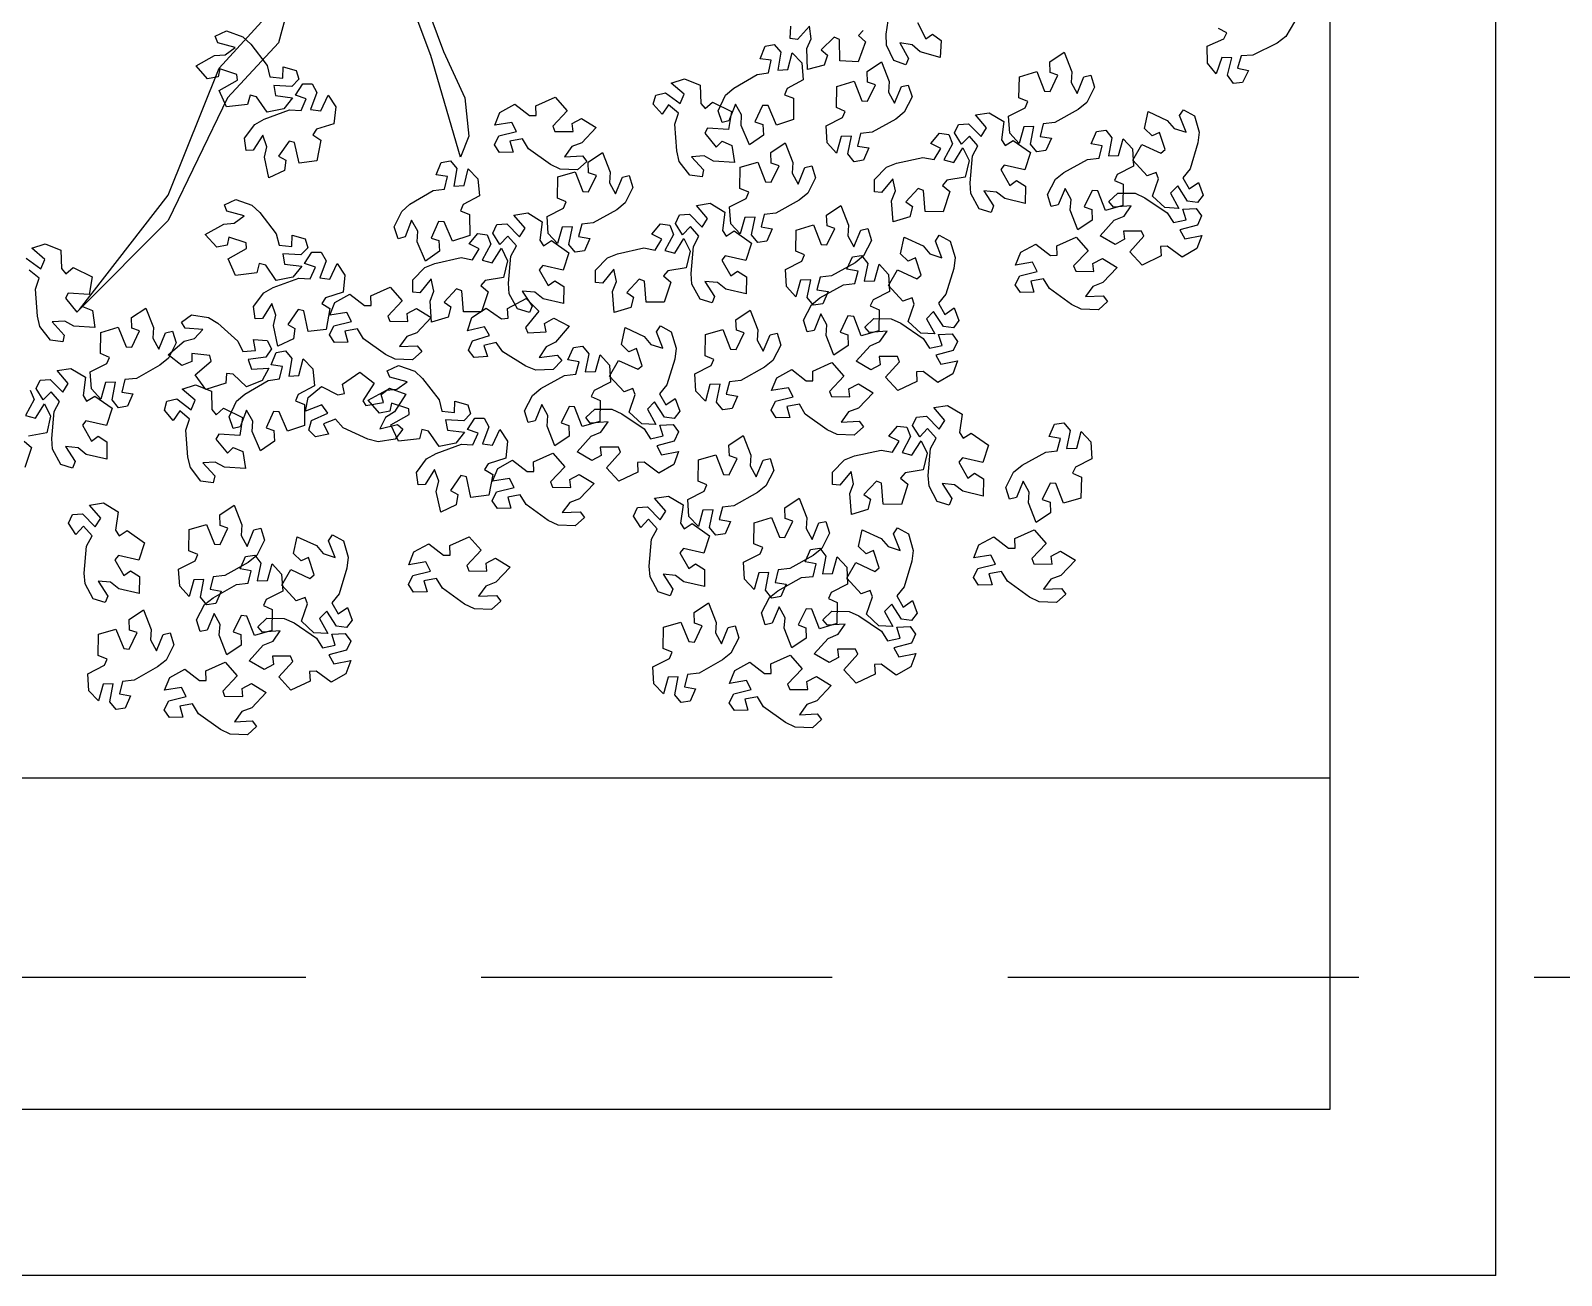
# Model space of a CAD drawing. Header units: centimetres. Extents: x 2004 to 13885, y -3131 to 5891.
# Drawn here: x 2919.3 to 3196.3, y 4113.3 to 4338.5 of the extents above; entities that cross this region are included whole.
import ezdxf

# ---------------------------------------------------------------- set-up
doc = ezdxf.new("R2010")
doc.units = ezdxf.units.CM
doc.linetypes.add('DASHED2', pattern=[9.525, 6.35, -3.175])
doc.layers.add('alberi', color=74, linetype='Continuous')

msp = doc.modelspace()

# ---------------------------------------------------------------- linework, layer by layer
for p, q in [((3154.42, 4518.3), (3154.42, 4143.3)), ((3184.42, 4113.3), (3184.42, 4518.3)), ((2804.42, 4203.3), (3154.42, 4203.3))]:
    msp.add_line(p, q)
at = {"linetype": 'DASHED2', "ltscale": 10}
msp.add_line((2143.61, 4167.23), (3877.69, 4167.23), dxfattribs=at)
for points in [[(3154.42, 4143.3), (3154.42, 4143.3), (2804.42, 4143.3), (2804.42, 4518.3)], [(3184.42, 4113.3), (3184.42, 4113.3), (2774.42, 4113.3), (2774.42, 4113.3)]]:
    msp.add_lwpolyline(points)
at = {"layer": 'alberi', "color": 42}
for points in [[(2969.53, 4356.19), (2964.17, 4336.29), (2954.97, 4326.34), (2944.25, 4304.14), (2928.16, 4288.06), (2944.25, 4308.73), (2953.44, 4331.7), (2961.1, 4340.12), (2964.17, 4349.3)], [(2984.85, 4354.66), (2991.75, 4340.88), (2994.05, 4334.76), (2997.88, 4326.34), (2998.65, 4319.45), (2997.11, 4315.62), (2991.75, 4333.99), (2989.45, 4340.12), (2981.79, 4348.54), (2979.49, 4353.9)]]:
    msp.add_lwpolyline(points, dxfattribs=at)
at = {"layer": 'alberi'}
for points in [[(3079.81, 4339.98), (3081.3, 4337.04), (3082.53, 4337.86), (3084.1, 4336.75), (3083.91, 4333.65), (3080.25, 4334.69), (3078.81, 4335.95), (3076.57, 4336.29), (3078.19, 4333.5), (3077.66, 4332.33), (3075.54, 4333.1), (3074.2, 4335.91), (3074.14, 4337.87), (3074.82, 4342.71)], [(3147.98, 4340.13), (3146.42, 4337.43), (3144.84, 4336.27), (3140.46, 4334.09), (3138.38, 4333.97), (3137.69, 4331.75), (3139.7, 4331.31), (3138.62, 4329.13), (3136.94, 4328.95), (3135.89, 4330.43), (3135.89, 4330.43), (3136.68, 4333.6), (3134.83, 4333.63), (3133.85, 4330.67), (3132.23, 4332.6), (3132.19, 4335.68), (3135.24, 4337.05), (3135.78, 4338.13), (3134.22, 4338.9)], [(3069.97, 4338.53), (3069.13, 4337.65), (3070.39, 4336.46), (3070.39, 4336.46), (3069.03, 4332.88), (3065.76, 4333.08), (3065.66, 4336.89), (3064.72, 4337.31), (3062.36, 4335.01), (3063.51, 4334.08), (3062.92, 4332.25), (3059.9, 4331.51), (3059.8, 4335.31), (3060.58, 4337.06), (3060.23, 4339.3), (3058.06, 4336.92), (3056.78, 4337.07), (3056.88, 4339.33)], [(2918.55, 4297.37), (2921.19, 4295.43), (2921.92, 4297.13), (2919.55, 4299.16), (2921.95, 4299.92), (2924.82, 4298.79), (2924.92, 4295.45), (2925.72, 4294.53), (2927.02, 4295.68), (2927.02, 4295.68), (2930.46, 4293.99), (2929.96, 4290.76), (2926.16, 4291), (2925.66, 4290.11), (2927.73, 4287.55), (2928.76, 4288.61), (2930.53, 4287.85), (2930.99, 4284.78), (2927.19, 4285.03), (2925.52, 4285.96), (2923.26, 4285.82), (2925.43, 4283.44), (2925.16, 4282.18), (2922.93, 4282.49), (2921.02, 4284.96), (2920.56, 4286.86), (2920.21, 4291.74), (2920.89, 4293.72), (2919.09, 4295.2)], [(2919.29, 4273.44), (2919.96, 4271.75), (2919.96, 4271.75), (2918.41, 4268.87), (2920.2, 4268.38), (2921.87, 4271.01), (2922.97, 4268.74), (2922.25, 4265.74), (2918.96, 4265.17)], [(2918.17, 4264.25), (2919.49, 4263.12), (2919.49, 4263.12), (2918.3, 4259.48)]]:
    msp.add_lwpolyline(points, dxfattribs=at)
for points in [[(2954.8, 4338.45), (2957.74, 4337.42), (2959.18, 4336.09), (2962.14, 4332.2), (2962.65, 4330.17), (2964.97, 4329.92), (2965.01, 4331.97), (2967.36, 4331.32), (2967.85, 4329.71), (2966.6, 4328.39), (2966.6, 4328.39), (2963.34, 4328.57), (2963.65, 4326.75), (2966.74, 4326.35), (2965.16, 4324.39), (2962.13, 4323.77), (2960.22, 4326.51), (2959.05, 4326.84), (2958.59, 4325.17), (2958.59, 4325.17), (2954.79, 4324.7), (2953.44, 4327.68), (2956.75, 4329.56), (2956.68, 4330.58), (2953.55, 4331.59), (2953.27, 4330.13), (2951.37, 4329.8), (2949.3, 4332.12), (2952.62, 4333.99), (2954.53, 4334.12), (2956.35, 4335.48), (2953.23, 4336.29), (2952.76, 4337.49)], [(3043.72, 4324.01), (3045.07, 4326.82), (3046.56, 4328.1), (3050.76, 4330.6), (3052.83, 4330.87), (3053.35, 4333.15), (3051.31, 4333.43), (3052.23, 4335.68), (3053.89, 4335.99), (3055.05, 4334.6), (3055.05, 4334.6), (3054.5, 4331.37), (3056.35, 4331.48), (3057.1, 4334.5), (3058.86, 4332.7), (3059.13, 4329.63), (3056.19, 4328.04), (3055.73, 4326.92), (3057.34, 4326.27), (3057.34, 4326.27), (3057.37, 4322.44), (3054.26, 4321.44), (3052.77, 4324.95), (3051.75, 4324.99), (3050.39, 4321.99), (3051.8, 4321.55), (3051.92, 4319.63), (3049.38, 4317.83), (3047.9, 4321.34), (3047.98, 4323.25), (3046.84, 4325.21), (3045.68, 4322.2), (3044.44, 4321.88)], [(3111.83, 4328.27), (3110.41, 4325.5), (3108.89, 4324.26), (3104.63, 4321.87), (3102.55, 4321.64), (3101.98, 4319.38), (3104.01, 4319.05), (3103.03, 4316.82), (3101.37, 4316.56), (3100.24, 4317.97), (3100.24, 4317.97), (3100.87, 4321.18), (3099.02, 4321.12), (3098.2, 4318.12), (3096.48, 4319.96), (3096.28, 4323.04), (3099.26, 4324.55), (3099.75, 4325.67), (3098.15, 4326.35), (3098.15, 4326.35), (3098.22, 4330.18), (3101.36, 4331.11), (3102.75, 4327.57), (3103.78, 4327.5), (3105.21, 4330.46), (3103.81, 4330.94), (3103.74, 4332.86), (3106.33, 4334.59), (3107.72, 4331.05), (3107.58, 4329.14), (3108.68, 4327.15), (3109.91, 4330.13), (3111.16, 4330.43)], [(3078.8, 4326.52), (3077.37, 4323.75), (3075.85, 4322.51), (3071.59, 4320.12), (3069.51, 4319.89), (3068.94, 4317.63), (3070.97, 4317.3), (3070, 4315.07), (3068.33, 4314.8), (3067.2, 4316.22), (3067.2, 4316.22), (3067.84, 4319.43), (3065.99, 4319.37), (3065.16, 4316.36), (3063.44, 4318.21), (3063.25, 4321.29), (3066.23, 4322.8), (3066.71, 4323.91), (3065.12, 4324.6), (3065.12, 4324.6), (3065.18, 4328.43), (3068.32, 4329.36), (3069.72, 4325.81), (3070.74, 4325.74), (3072.18, 4328.71), (3070.77, 4329.19), (3070.71, 4331.11), (3073.29, 4332.84), (3074.68, 4329.3), (3074.55, 4327.39), (3075.64, 4325.4), (3076.87, 4328.38), (3078.13, 4328.67)], [(2958.03, 4319.04), (2959.89, 4321.55), (2961.59, 4322.52), (2966.19, 4324.18), (2968.28, 4324.07), (2969.21, 4326.2), (2967.26, 4326.86), (2968.59, 4328.9), (2970.27, 4328.89), (2971.15, 4327.31), (2971.15, 4327.31), (2970, 4324.25), (2971.84, 4324), (2973.15, 4326.83), (2974.54, 4324.73), (2974.23, 4321.67), (2971.04, 4320.66), (2970.38, 4319.64), (2971.84, 4318.7), (2971.84, 4318.7), (2971.15, 4314.93), (2967.9, 4314.53), (2967.1, 4318.26), (2966.11, 4318.49), (2964.21, 4315.8), (2965.51, 4315.1), (2965.27, 4313.19), (2962.43, 4311.91), (2961.64, 4315.63), (2962.08, 4317.49), (2961.33, 4319.63), (2959.63, 4316.9), (2958.34, 4316.81)], [(3038.6, 4312.37), (3036.7, 4314.84), (3036.23, 4316.74), (3035.88, 4321.62), (3036.56, 4323.59), (3034.76, 4325.07), (3033.6, 4323.38), (3031.99, 4325.21), (3032.46, 4326.83), (3034.23, 4327.25), (3034.23, 4327.25), (3036.86, 4325.31), (3037.59, 4327), (3035.23, 4329.03), (3037.63, 4329.8), (3040.49, 4328.67), (3040.59, 4325.33), (3041.39, 4324.41), (3042.7, 4325.56), (3042.7, 4325.56), (3046.13, 4323.87), (3045.63, 4320.63), (3041.83, 4320.88), (3041.33, 4319.99), (3043.4, 4317.43), (3044.43, 4318.49), (3046.2, 4317.73), (3046.66, 4314.66), (3042.87, 4314.91), (3041.2, 4315.84), (3038.93, 4315.7), (3041.1, 4313.32), (3040.83, 4312.06)], [(3018.29, 4313.32), (3015.17, 4313.44), (3013.41, 4314.29), (3009.44, 4317.14), (3008.35, 4318.93), (3006.06, 4318.49), (3006.62, 4316.51), (3004.19, 4316.45), (3003.24, 4317.84), (3004.05, 4319.47), (3004.05, 4319.47), (3007.23, 4320.25), (3006.39, 4321.9), (3003.32, 4321.38), (3004.26, 4323.72), (3006.97, 4325.2), (3009.6, 4323.14), (3010.81, 4323.17), (3010.76, 4324.9), (3010.76, 4324.9), (3014.26, 4326.47), (3016.43, 4324.01), (3013.81, 4321.25), (3014.17, 4320.29), (3017.47, 4320.25), (3017.31, 4321.72), (3019.02, 4322.59), (3021.68, 4320.99), (3019.06, 4318.23), (3017.28, 4317.54), (3015.94, 4315.71), (3019.16, 4315.85), (3019.96, 4314.84)], [(3090.95, 4306.3), (3089.47, 4309.04), (3089.31, 4310.99), (3089.74, 4315.86), (3090.73, 4317.7), (3089.19, 4319.45), (3087.77, 4317.97), (3086.48, 4320.03), (3087.2, 4321.55), (3089.01, 4321.68), (3089.01, 4321.68), (3091.3, 4319.34), (3092.3, 4320.9), (3090.29, 4323.29), (3092.78, 4323.66), (3095.43, 4322.08), (3094.99, 4318.77), (3095.63, 4317.74), (3097.1, 4318.66), (3097.1, 4318.66), (3100.22, 4316.44), (3099.21, 4313.33), (3095.5, 4314.18), (3094.86, 4313.38), (3096.5, 4310.52), (3097.69, 4311.41), (3099.31, 4310.37), (3099.28, 4307.26), (3095.57, 4308.12), (3094.07, 4309.31), (3091.81, 4309.53), (3093.57, 4306.83), (3093.1, 4305.63)], [(3129.88, 4323.12), (3130.78, 4320.13), (3130.53, 4318.19), (3129.12, 4313.51), (3127.77, 4311.91), (3128.92, 4309.88), (3130.62, 4311.05), (3131.46, 4308.76), (3130.44, 4307.42), (3128.64, 4307.66), (3128.64, 4307.66), (3126.88, 4310.42), (3125.59, 4309.09), (3127.07, 4306.35), (3124.56, 4306.49), (3122.28, 4308.58), (3123.39, 4311.73), (3122.97, 4312.87), (3121.34, 4312.26), (3121.34, 4312.26), (3118.74, 4315.07), (3120.36, 4317.92), (3123.82, 4316.33), (3124.61, 4316.98), (3123.59, 4320.11), (3122.25, 4319.49), (3120.87, 4320.83), (3121.53, 4323.87), (3124.99, 4322.27), (3126.22, 4320.81), (3128.38, 4320.13), (3127.21, 4323.13), (3127.91, 4324.21)], [(3103.33, 4308.84), (3104.77, 4311.61), (3106.29, 4312.84), (3110.56, 4315.22), (3112.64, 4315.44), (3113.22, 4317.69), (3111.19, 4318.03), (3112.17, 4320.26), (3113.84, 4320.52), (3114.96, 4319.1), (3114.96, 4319.1), (3114.32, 4315.89), (3116.17, 4315.94), (3117.01, 4318.95), (3118.72, 4317.1), (3118.9, 4314.02), (3115.92, 4312.51), (3115.43, 4311.4), (3117.02, 4310.71), (3117.02, 4310.71), (3116.94, 4306.88), (3113.8, 4305.96), (3112.41, 4309.51), (3111.39, 4309.59), (3109.95, 4306.63), (3111.35, 4306.14), (3111.41, 4304.22), (3108.82, 4302.5), (3107.44, 4306.05), (3107.58, 4307.95), (3106.49, 4309.95), (3105.25, 4306.97), (3103.99, 4306.68)], [(3061.36, 4311.88), (3059.93, 4309.11), (3058.41, 4307.87), (3054.15, 4305.48), (3052.07, 4305.25), (3051.5, 4302.99), (3053.53, 4302.66), (3052.55, 4300.43), (3050.89, 4300.16), (3049.76, 4301.58), (3049.76, 4301.58), (3050.4, 4304.79), (3048.55, 4304.73), (3047.72, 4301.73), (3046, 4303.57), (3045.81, 4306.65), (3048.78, 4308.16), (3049.27, 4309.28), (3047.68, 4309.96), (3047.68, 4309.96), (3047.74, 4313.79), (3050.88, 4314.72), (3052.28, 4311.18), (3053.3, 4311.1), (3054.74, 4314.07), (3053.33, 4314.55), (3053.26, 4316.47), (3055.85, 4318.2), (3057.24, 4314.66), (3057.11, 4312.75), (3058.2, 4310.76), (3059.43, 4313.74), (3060.69, 4314.03)], [(3072, 4311.58), (3074.17, 4313.81), (3075.99, 4314.55), (3080.77, 4315.58), (3082.82, 4315.19), (3084.03, 4317.18), (3082.19, 4318.09), (3083.78, 4319.94), (3085.44, 4319.7), (3086.11, 4318.02), (3086.11, 4318.02), (3084.56, 4315.13), (3086.34, 4314.65), (3088.02, 4317.28), (3089.12, 4315.01), (3088.4, 4312.01), (3085.11, 4311.44), (3084.31, 4310.52), (3085.64, 4309.39), (3085.64, 4309.39), (3084.45, 4305.75), (3081.18, 4305.79), (3080.88, 4309.59), (3079.93, 4309.96), (3077.68, 4307.54), (3078.88, 4306.67), (3078.38, 4304.82), (3075.41, 4303.92), (3075.12, 4307.72), (3075.8, 4309.5), (3075.34, 4311.72), (3073.29, 4309.24), (3072.01, 4309.32)], [(2985.12, 4303), (2986.48, 4305.81), (2987.97, 4307.09), (2992.17, 4309.59), (2994.24, 4309.86), (2994.76, 4312.14), (2992.72, 4312.42), (2993.64, 4314.67), (2995.29, 4314.98), (2996.46, 4313.59), (2996.46, 4313.59), (2995.9, 4310.36), (2997.75, 4310.47), (2998.5, 4313.49), (3000.27, 4311.69), (3000.54, 4308.62), (2997.6, 4307.03), (2997.14, 4305.91), (2998.75, 4305.26), (2998.75, 4305.26), (2998.78, 4301.43), (2995.66, 4300.43), (2994.18, 4303.94), (2993.16, 4303.98), (2991.79, 4300.98), (2993.21, 4300.54), (2993.32, 4298.62), (2990.78, 4296.82), (2989.3, 4300.33), (2989.39, 4302.24), (2988.25, 4304.2), (2987.09, 4301.19), (2985.84, 4300.87)], [(3028.32, 4310.13), (3026.9, 4307.35), (3025.37, 4306.12), (3021.11, 4303.72), (3019.04, 4303.5), (3018.46, 4301.24), (3020.49, 4300.91), (3019.52, 4298.68), (3017.86, 4298.41), (3016.73, 4299.83), (3016.73, 4299.83), (3017.36, 4303.04), (3015.51, 4302.98), (3014.68, 4299.97), (3012.97, 4301.82), (3012.77, 4304.89), (3015.75, 4306.41), (3016.24, 4307.52), (3014.64, 4308.21), (3014.64, 4308.21), (3014.71, 4312.04), (3017.85, 4312.97), (3019.24, 4309.42), (3020.26, 4309.35), (3021.7, 4312.32), (3020.3, 4312.8), (3020.23, 4314.72), (3022.81, 4316.45), (3024.2, 4312.91), (3024.07, 4311), (3025.17, 4309.01), (3026.4, 4311.99), (3027.65, 4312.28)], [(2956.45, 4307.98), (2959.39, 4306.96), (2960.83, 4305.62), (2963.79, 4301.73), (2964.3, 4299.7), (2966.62, 4299.45), (2966.66, 4301.51), (2969.01, 4300.85), (2969.5, 4299.24), (2968.25, 4297.92), (2968.25, 4297.92), (2964.98, 4298.11), (2965.3, 4296.28), (2968.39, 4295.88), (2966.8, 4293.92), (2963.78, 4293.31), (2961.87, 4296.05), (2960.7, 4296.37), (2960.24, 4294.7), (2960.24, 4294.7), (2956.44, 4294.23), (2955.09, 4297.22), (2958.4, 4299.09), (2958.33, 4300.11), (2955.2, 4301.12), (2954.92, 4299.67), (2953.02, 4299.33), (2950.95, 4301.65), (2954.27, 4303.52), (2956.18, 4303.65), (2957.99, 4305.01), (2954.87, 4305.82), (2954.41, 4307.02)], [(3040.47, 4289.9), (3038.99, 4292.65), (3038.83, 4294.6), (3039.27, 4299.47), (3040.26, 4301.31), (3038.72, 4303.06), (3037.29, 4301.57), (3036.01, 4303.64), (3036.73, 4305.16), (3038.54, 4305.29), (3038.54, 4305.29), (3040.82, 4302.95), (3041.82, 4304.51), (3039.81, 4306.9), (3042.3, 4307.27), (3044.95, 4305.69), (3044.51, 4302.38), (3045.16, 4301.34), (3046.63, 4302.27), (3046.63, 4302.27), (3049.75, 4300.05), (3048.74, 4296.94), (3045.02, 4297.79), (3044.39, 4296.99), (3046.02, 4294.13), (3047.21, 4295.01), (3048.83, 4293.98), (3048.8, 4290.87), (3045.09, 4291.73), (3043.59, 4292.92), (3041.33, 4293.14), (3043.09, 4290.44), (3042.63, 4289.24)], [(3071.45, 4300.53), (3070.03, 4297.76), (3068.51, 4296.52), (3064.24, 4294.13), (3062.17, 4293.9), (3061.59, 4291.64), (3063.62, 4291.31), (3062.65, 4289.08), (3060.99, 4288.82), (3059.86, 4290.24), (3059.86, 4290.24), (3060.49, 4293.44), (3058.64, 4293.38), (3057.81, 4290.38), (3056.1, 4292.22), (3055.9, 4295.3), (3058.88, 4296.81), (3059.37, 4297.93), (3057.77, 4298.61), (3057.77, 4298.61), (3057.84, 4302.44), (3060.98, 4303.37), (3062.37, 4299.83), (3063.39, 4299.76), (3064.83, 4302.72), (3063.43, 4303.2), (3063.36, 4305.12), (3065.94, 4306.85), (3067.34, 4303.31), (3067.2, 4301.4), (3068.3, 4299.41), (3069.53, 4302.39), (3070.78, 4302.69)], [(3116.05, 4309.13), (3119.17, 4309.09), (3120.95, 4308.28), (3124.99, 4305.53), (3126.12, 4303.77), (3128.4, 4304.27), (3127.79, 4306.23), (3130.22, 4306.35), (3131.2, 4304.98), (3130.43, 4303.34), (3130.43, 4303.34), (3127.28, 4302.48), (3128.16, 4300.85), (3131.22, 4301.45), (3130.33, 4299.09), (3127.66, 4297.54), (3124.98, 4299.53), (3123.77, 4299.47), (3123.86, 4297.74), (3123.86, 4297.74), (3120.41, 4296.09), (3118.18, 4298.49), (3120.73, 4301.32), (3120.33, 4302.26), (3117.04, 4302.23), (3117.24, 4300.76), (3115.55, 4299.84), (3112.84, 4301.38), (3115.4, 4304.21), (3117.16, 4304.94), (3118.46, 4306.81), (3115.24, 4306.58), (3114.42, 4307.57)], [(3007.44, 4288.15), (3005.95, 4290.9), (3005.8, 4292.85), (3006.23, 4297.72), (3007.22, 4299.56), (3005.68, 4301.31), (3004.26, 4299.82), (3002.97, 4301.89), (3003.69, 4303.41), (3005.5, 4303.54), (3005.5, 4303.54), (3007.79, 4301.2), (3008.79, 4302.76), (3006.77, 4305.14), (3009.27, 4305.52), (3011.91, 4303.94), (3011.48, 4300.62), (3012.12, 4299.59), (3013.59, 4300.52), (3013.59, 4300.52), (3016.71, 4298.3), (3015.7, 4295.19), (3011.99, 4296.04), (3011.35, 4295.24), (3012.98, 4292.38), (3014.17, 4293.26), (3015.8, 4292.23), (3015.76, 4289.12), (3012.05, 4289.98), (3010.56, 4291.17), (3008.3, 4291.39), (3010.06, 4288.69), (3009.59, 4287.49)], [(2988.49, 4293.43), (2990.66, 4295.67), (2992.48, 4296.4), (2997.26, 4297.44), (2999.31, 4297.04), (3000.52, 4299.04), (2998.68, 4299.95), (3000.26, 4301.79), (3001.93, 4301.56), (3002.59, 4299.87), (3002.59, 4299.87), (3001.05, 4296.99), (3002.83, 4296.5), (3004.51, 4299.13), (3005.61, 4296.87), (3004.89, 4293.87), (3001.6, 4293.3), (3000.8, 4292.38), (3002.13, 4291.25), (3002.13, 4291.25), (3000.94, 4287.61), (2997.66, 4287.64), (2997.37, 4291.44), (2996.42, 4291.81), (2994.17, 4289.4), (2995.37, 4288.53), (2994.87, 4286.67), (2991.89, 4285.78), (2991.6, 4289.57), (2992.29, 4291.36), (2991.83, 4293.58), (2989.78, 4291.09), (2988.49, 4291.18)], [(3021.52, 4295.19), (3023.7, 4297.42), (3025.52, 4298.15), (3030.29, 4299.19), (3032.34, 4298.8), (3033.56, 4300.79), (3031.71, 4301.7), (3033.3, 4303.55), (3034.97, 4303.31), (3035.63, 4301.62), (3035.63, 4301.62), (3034.08, 4298.74), (3035.87, 4298.26), (3037.54, 4300.89), (3038.64, 4298.62), (3037.92, 4295.62), (3034.63, 4295.05), (3033.84, 4294.13), (3035.16, 4293), (3035.16, 4293), (3033.97, 4289.36), (3030.7, 4289.4), (3030.41, 4293.2), (3029.45, 4293.56), (3027.21, 4291.15), (3028.41, 4290.28), (3027.91, 4288.42), (3024.93, 4287.53), (3024.64, 4291.32), (3025.33, 4293.11), (3024.86, 4295.33), (3022.81, 4292.85), (3021.53, 4292.93)], [(3085.72, 4300.42), (3086.61, 4297.44), (3086.37, 4295.49), (3084.95, 4290.81), (3083.61, 4289.21), (3084.76, 4287.18), (3086.45, 4288.35), (3087.29, 4286.07), (3086.28, 4284.72), (3084.48, 4284.97), (3084.48, 4284.97), (3082.71, 4287.72), (3081.42, 4286.4), (3082.9, 4283.65), (3080.39, 4283.8), (3078.12, 4285.88), (3079.22, 4289.04), (3078.8, 4290.18), (3077.17, 4289.57), (3077.17, 4289.57), (3074.57, 4292.38), (3076.19, 4295.22), (3079.65, 4293.63), (3080.44, 4294.29), (3079.42, 4297.42), (3078.08, 4296.79), (3076.7, 4298.13), (3077.37, 4301.17), (3080.82, 4299.58), (3082.05, 4298.11), (3084.21, 4297.43), (3083.04, 4300.43), (3083.74, 4301.51)], [(3112.52, 4288.01), (3109.41, 4288.13), (3107.64, 4288.99), (3103.67, 4291.83), (3102.58, 4293.62), (3100.3, 4293.18), (3100.86, 4291.2), (3098.42, 4291.14), (3097.48, 4292.54), (3098.28, 4294.16), (3098.28, 4294.16), (3101.46, 4294.94), (3100.62, 4296.6), (3097.55, 4296.07), (3098.49, 4298.41), (3101.2, 4299.89), (3103.83, 4297.83), (3105.05, 4297.86), (3104.99, 4299.6), (3104.99, 4299.6), (3108.49, 4301.16), (3110.66, 4298.7), (3108.04, 4295.94), (3108.41, 4294.98), (3111.7, 4294.94), (3111.54, 4296.41), (3113.25, 4297.29), (3115.92, 4295.68), (3113.3, 4292.92), (3111.51, 4292.23), (3110.17, 4290.4), (3113.39, 4290.54), (3114.19, 4289.53)], [(2959.68, 4288.58), (2961.54, 4291.08), (2963.24, 4292.05), (2967.84, 4293.72), (2969.92, 4293.6), (2970.86, 4295.74), (2968.91, 4296.39), (2970.24, 4298.44), (2971.92, 4298.43), (2972.8, 4296.84), (2972.8, 4296.84), (2971.65, 4293.78), (2973.49, 4293.54), (2974.8, 4296.37), (2976.19, 4294.27), (2975.88, 4291.2), (2972.69, 4290.19), (2972.03, 4289.17), (2973.49, 4288.23), (2973.49, 4288.23), (2972.8, 4284.47), (2969.55, 4284.06), (2968.75, 4287.79), (2967.76, 4288.03), (2965.86, 4285.34), (2967.16, 4284.63), (2966.91, 4282.73), (2964.08, 4281.44), (2963.29, 4285.16), (2963.73, 4287.02), (2962.98, 4289.17), (2961.28, 4286.43), (2959.99, 4286.34)], [(3059.17, 4286.14), (3060.6, 4288.91), (3062.13, 4290.14), (3066.39, 4292.52), (3068.47, 4292.74), (3069.05, 4295), (3067.02, 4295.33), (3068.01, 4297.56), (3069.67, 4297.82), (3070.8, 4296.4), (3070.8, 4296.4), (3070.15, 4293.19), (3072, 4293.25), (3072.84, 4296.25), (3074.55, 4294.4), (3074.73, 4291.32), (3071.75, 4289.82), (3071.26, 4288.71), (3072.85, 4288.01), (3072.85, 4288.01), (3072.77, 4284.18), (3069.63, 4283.27), (3068.25, 4286.82), (3067.22, 4286.89), (3065.78, 4283.93), (3067.18, 4283.45), (3067.24, 4281.53), (3064.65, 4279.8), (3063.27, 4283.35), (3063.41, 4285.26), (3062.32, 4287.25), (3061.08, 4284.28), (3059.83, 4283.99)], [(2988.43, 4278.95), (2985.31, 4279.07), (2983.55, 4279.93), (2979.58, 4282.77), (2978.49, 4284.56), (2976.21, 4284.12), (2976.76, 4282.14), (2974.33, 4282.08), (2973.39, 4283.48), (2974.19, 4285.1), (2974.19, 4285.1), (2977.37, 4285.89), (2976.53, 4287.54), (2973.46, 4287.01), (2974.4, 4289.35), (2977.11, 4290.83), (2979.74, 4288.77), (2980.96, 4288.8), (2980.9, 4290.54), (2980.9, 4290.54), (2984.4, 4292.1), (2986.57, 4289.65), (2983.95, 4286.88), (2984.32, 4285.93), (2987.61, 4285.88), (2987.45, 4287.35), (2989.16, 4288.23), (2991.83, 4286.62), (2989.2, 4283.86), (2987.42, 4283.17), (2986.08, 4281.34), (2989.3, 4281.48), (2990.1, 4280.47)], [(3013.88, 4277.18), (3010.76, 4277.09), (3008.95, 4277.82), (3004.79, 4280.4), (3003.59, 4282.11), (3001.33, 4281.52), (3002.02, 4279.58), (2999.6, 4279.35), (2998.56, 4280.68), (2999.26, 4282.36), (2999.26, 4282.36), (3002.37, 4283.35), (3001.43, 4284.94), (2998.4, 4284.21), (2999.18, 4286.61), (3001.78, 4288.27), (3004.55, 4286.39), (3005.76, 4286.5), (3005.59, 4288.23), (3005.59, 4288.23), (3008.97, 4290.03), (3011.3, 4287.73), (3008.87, 4284.79), (3009.3, 4283.86), (3012.59, 4284.04), (3012.33, 4285.5), (3013.98, 4286.49), (3016.75, 4285.06), (3014.32, 4282.13), (3012.59, 4281.32), (3011.37, 4279.4), (3014.58, 4279.77), (3015.44, 4278.81)], [(2945.68, 4282), (2944.26, 4279.23), (2942.74, 4278), (2938.48, 4275.6), (2936.4, 4275.37), (2935.83, 4273.11), (2937.86, 4272.78), (2936.88, 4270.55), (2935.22, 4270.29), (2934.09, 4271.71), (2934.09, 4271.71), (2934.72, 4274.91), (2932.87, 4274.85), (2932.05, 4271.85), (2930.33, 4273.69), (2930.13, 4276.77), (2933.11, 4278.28), (2933.6, 4279.4), (2932, 4280.09), (2932, 4280.09), (2932.07, 4283.91), (2935.21, 4284.84), (2936.61, 4281.3), (2937.63, 4281.23), (2939.06, 4284.19), (2937.66, 4284.67), (2937.59, 4286.59), (2940.18, 4288.32), (2941.57, 4284.78), (2941.43, 4282.87), (2942.53, 4280.88), (2943.76, 4283.86), (2945.01, 4284.16)], [(2948.44, 4287.09), (2951.53, 4286.64), (2953.19, 4285.59), (2956.83, 4282.33), (2957.71, 4280.43), (2960.03, 4280.62), (2959.69, 4282.65), (2962.12, 4282.44), (2962.91, 4280.95), (2961.92, 4279.43), (2961.92, 4279.43), (2958.68, 4278.99), (2959.33, 4277.26), (2962.45, 4277.45), (2961.25, 4275.23), (2958.4, 4274.05), (2956.01, 4276.38), (2954.8, 4276.49), (2954.66, 4274.76), (2954.66, 4274.76), (2951.02, 4273.59), (2949.13, 4276.26), (2952.03, 4278.72), (2951.77, 4279.71), (2948.5, 4280.12), (2948.5, 4278.64), (2946.7, 4277.95), (2944.23, 4279.84), (2947.14, 4282.3), (2948.99, 4282.79), (2950.52, 4284.46), (2947.3, 4284.67), (2946.62, 4285.76)], [(3055.05, 4281.62), (3053.62, 4278.85), (3052.1, 4277.61), (3047.84, 4275.22), (3045.76, 4274.99), (3045.19, 4272.73), (3047.22, 4272.4), (3046.24, 4270.17), (3044.58, 4269.9), (3043.45, 4271.32), (3043.45, 4271.32), (3044.09, 4274.53), (3042.24, 4274.47), (3041.41, 4271.47), (3039.69, 4273.31), (3039.5, 4276.39), (3042.47, 4277.9), (3042.96, 4279.01), (3041.37, 4279.7), (3041.37, 4279.7), (3041.43, 4283.53), (3044.57, 4284.46), (3045.97, 4280.91), (3046.99, 4280.84), (3048.43, 4283.81), (3047.02, 4284.29), (3046.95, 4286.21), (3049.54, 4287.94), (3050.93, 4284.4), (3050.8, 4282.49), (3051.89, 4280.5), (3053.12, 4283.48), (3054.38, 4283.77)], [(3035.24, 4284.03), (3036.13, 4281.04), (3035.89, 4279.1), (3034.47, 4274.42), (3033.13, 4272.82), (3034.28, 4270.79), (3035.97, 4271.96), (3036.81, 4269.68), (3035.8, 4268.33), (3034, 4268.57), (3034, 4268.57), (3032.24, 4271.33), (3030.94, 4270), (3032.43, 4267.26), (3029.91, 4267.4), (3027.64, 4269.49), (3028.74, 4272.65), (3028.32, 4273.79), (3026.7, 4273.18), (3026.7, 4273.18), (3024.09, 4275.99), (3025.72, 4278.83), (3029.18, 4277.24), (3029.96, 4277.89), (3028.95, 4281.03), (3027.6, 4280.4), (3026.22, 4281.74), (3026.89, 4284.78), (3030.35, 4283.19), (3031.57, 4281.72), (3033.74, 4281.04), (3032.56, 4284.04), (3033.27, 4285.12)], [(3071.88, 4286.43), (3075, 4286.4), (3076.78, 4285.58), (3080.83, 4282.84), (3081.95, 4281.08), (3084.23, 4281.57), (3083.62, 4283.54), (3086.06, 4283.66), (3087.03, 4282.29), (3086.27, 4280.64), (3086.27, 4280.64), (3083.11, 4279.78), (3083.99, 4278.15), (3087.05, 4278.75), (3086.16, 4276.39), (3083.5, 4274.84), (3080.81, 4276.84), (3079.6, 4276.78), (3079.69, 4275.04), (3079.69, 4275.04), (3076.24, 4273.39), (3074.01, 4275.79), (3076.56, 4278.62), (3076.17, 4279.57), (3072.87, 4279.53), (3073.07, 4278.06), (3071.38, 4277.15), (3068.68, 4278.69), (3071.23, 4281.51), (3073, 4282.24), (3074.29, 4284.11), (3071.08, 4283.88), (3070.25, 4284.88)], [(2955.26, 4268.64), (2956.62, 4271.45), (2958.11, 4272.72), (2962.31, 4275.22), (2964.38, 4275.5), (2964.9, 4277.77), (2962.86, 4278.05), (2963.78, 4280.3), (2965.43, 4280.61), (2966.6, 4279.22), (2966.6, 4279.22), (2966.05, 4276), (2967.89, 4276.1), (2968.65, 4279.13), (2970.41, 4277.33), (2970.68, 4274.26), (2967.74, 4272.67), (2967.28, 4271.54), (2968.89, 4270.89), (2968.89, 4270.89), (2968.92, 4267.07), (2965.81, 4266.06), (2964.32, 4269.57), (2963.3, 4269.61), (2961.94, 4266.62), (2963.35, 4266.17), (2963.47, 4264.25), (2960.93, 4262.46), (2959.45, 4265.96), (2959.53, 4267.87), (2958.39, 4269.83), (2957.23, 4266.83), (2955.99, 4266.5)], [(3008.69, 4269.75), (3010.12, 4272.52), (3011.65, 4273.75), (3015.92, 4276.13), (3018, 4276.35), (3018.58, 4278.61), (3016.55, 4278.94), (3017.53, 4281.17), (3019.19, 4281.43), (3020.32, 4280.01), (3020.32, 4280.01), (3019.67, 4276.8), (3021.52, 4276.86), (3022.36, 4279.86), (3024.07, 4278.01), (3024.26, 4274.93), (3021.27, 4273.43), (3020.78, 4272.31), (3022.37, 4271.62), (3022.37, 4271.62), (3022.3, 4267.79), (3019.15, 4266.88), (3017.77, 4270.42), (3016.75, 4270.5), (3015.3, 4267.54), (3016.7, 4267.06), (3016.76, 4265.13), (3014.17, 4263.41), (3012.79, 4266.96), (3012.93, 4268.87), (3011.85, 4270.86), (3010.61, 4267.89), (3009.35, 4267.59)], [(2924.8, 4260.03), (2923.32, 4262.77), (2923.16, 4264.72), (2923.59, 4269.59), (2924.58, 4271.43), (2923.04, 4273.18), (2921.62, 4271.7), (2920.33, 4273.76), (2921.05, 4275.28), (2922.86, 4275.41), (2922.86, 4275.41), (2925.15, 4273.08), (2926.15, 4274.64), (2924.14, 4277.02), (2926.63, 4277.39), (2929.28, 4275.81), (2928.84, 4272.5), (2929.48, 4271.47), (2930.95, 4272.39), (2930.95, 4272.39), (2934.07, 4270.18), (2933.06, 4267.06), (2929.35, 4267.91), (2928.72, 4267.11), (2930.35, 4264.25), (2931.54, 4265.14), (2933.16, 4264.11), (2933.13, 4261), (2929.42, 4261.85), (2927.92, 4263.04), (2925.66, 4263.26), (2927.42, 4260.56), (2926.95, 4259.36)], [(2985.31, 4264.59), (2982.23, 4264.11), (2980.33, 4264.62), (2975.9, 4266.67), (2974.5, 4268.23), (2972.33, 4267.37), (2973.25, 4265.53), (2970.87, 4265.01), (2969.68, 4266.2), (2970.17, 4267.95), (2970.17, 4267.95), (2973.14, 4269.32), (2972.01, 4270.78), (2969.09, 4269.69), (2969.58, 4272.16), (2971.96, 4274.12), (2974.93, 4272.6), (2976.12, 4272.85), (2975.74, 4274.55), (2975.74, 4274.55), (2978.88, 4276.74), (2981.47, 4274.74), (2979.42, 4271.53), (2979.96, 4270.66), (2983.2, 4271.23), (2982.77, 4272.65), (2984.29, 4273.83), (2987.2, 4272.75), (2985.15, 4269.55), (2983.52, 4268.54), (2982.55, 4266.49), (2985.69, 4267.23), (2986.66, 4266.39)], [(2985.89, 4277.95), (2988.84, 4276.93), (2990.27, 4275.59), (2993.23, 4271.7), (2993.75, 4269.67), (2996.06, 4269.42), (2996.11, 4271.48), (2998.45, 4270.82), (2998.95, 4269.21), (2997.7, 4267.89), (2997.7, 4267.89), (2994.43, 4268.08), (2994.75, 4266.25), (2997.84, 4265.85), (2996.25, 4263.89), (2993.23, 4263.28), (2991.32, 4266.02), (2990.15, 4266.35), (2989.69, 4264.67), (2989.69, 4264.67), (2985.89, 4264.21), (2984.53, 4267.19), (2987.85, 4269.06), (2987.78, 4270.08), (2984.64, 4271.1), (2984.36, 4269.64), (2982.47, 4269.31), (2980.4, 4271.63), (2983.71, 4273.49), (2985.62, 4273.63), (2987.44, 4274.99), (2984.32, 4275.79), (2983.86, 4276.99)], [(3068.35, 4265.32), (3065.24, 4265.43), (3063.47, 4266.29), (3059.5, 4269.14), (3058.42, 4270.92), (3056.13, 4270.49), (3056.69, 4268.51), (3054.25, 4268.45), (3053.31, 4269.84), (3054.12, 4271.46), (3054.12, 4271.46), (3057.29, 4272.25), (3056.46, 4273.9), (3053.38, 4273.38), (3054.32, 4275.71), (3057.03, 4277.19), (3059.66, 4275.13), (3060.88, 4275.16), (3060.83, 4276.9), (3060.83, 4276.9), (3064.32, 4278.46), (3066.49, 4276.01), (3063.87, 4273.24), (3064.24, 4272.29), (3067.53, 4272.24), (3067.37, 4273.72), (3069.09, 4274.59), (3071.75, 4272.98), (3069.13, 4270.22), (3067.34, 4269.53), (3066, 4267.7), (3069.22, 4267.85), (3070.02, 4266.83)], [(2950.15, 4256.99), (2948.24, 4259.46), (2947.78, 4261.36), (2947.43, 4266.24), (2948.11, 4268.22), (2946.31, 4269.7), (2945.14, 4268), (2943.54, 4269.83), (2944.01, 4271.45), (2945.78, 4271.87), (2945.78, 4271.87), (2948.41, 4269.93), (2949.14, 4271.63), (2946.78, 4273.66), (2949.17, 4274.42), (2952.04, 4273.29), (2952.14, 4269.95), (2952.94, 4269.03), (2954.24, 4270.18), (2954.24, 4270.18), (2957.68, 4268.49), (2957.18, 4265.26), (2953.38, 4265.5), (2952.88, 4264.61), (2954.95, 4262.05), (2955.98, 4263.11), (2957.75, 4262.35), (2958.21, 4259.28), (2954.41, 4259.53), (2952.75, 4260.46), (2950.48, 4260.32), (2952.65, 4257.94), (2952.38, 4256.68)], [(3083.38, 4253.34), (3081.89, 4256.08), (3081.74, 4258.04), (3082.17, 4262.91), (3083.16, 4264.75), (3081.62, 4266.5), (3080.2, 4265.01), (3078.91, 4267.07), (3079.63, 4268.6), (3081.44, 4268.73), (3081.44, 4268.73), (3083.73, 4266.39), (3084.73, 4267.95), (3082.72, 4270.33), (3085.21, 4270.7), (3087.85, 4269.12), (3087.42, 4265.81), (3088.06, 4264.78), (3089.53, 4265.71), (3089.53, 4265.71), (3092.65, 4263.49), (3091.64, 4260.37), (3087.93, 4261.23), (3087.29, 4260.42), (3088.92, 4257.56), (3090.11, 4258.45), (3091.74, 4257.42), (3091.7, 4254.31), (3087.99, 4255.16), (3086.5, 4256.35), (3084.24, 4256.57), (3086, 4253.88), (3085.53, 4252.67)], [(2989.13, 4258.55), (2990.99, 4261.05), (2992.69, 4262.02), (2997.28, 4263.69), (2999.37, 4263.57), (3000.3, 4265.71), (2998.36, 4266.37), (2999.68, 4268.41), (3001.37, 4268.4), (3002.25, 4266.81), (3002.25, 4266.81), (3001.1, 4263.75), (3002.93, 4263.51), (3004.24, 4266.34), (3005.64, 4264.24), (3005.32, 4261.17), (3002.14, 4260.16), (3001.48, 4259.14), (3002.94, 4258.21), (3002.94, 4258.21), (3002.25, 4254.44), (2999, 4254.04), (2998.2, 4257.76), (2997.2, 4258), (2995.3, 4255.31), (2996.61, 4254.61), (2996.36, 4252.7), (2993.53, 4251.41), (2992.73, 4255.14), (2993.18, 4257), (2992.42, 4259.14), (2990.72, 4256.4), (2989.44, 4256.31)], [(3021.4, 4270.04), (3024.52, 4270.01), (3026.31, 4269.19), (3030.35, 4266.44), (3031.48, 4264.68), (3033.76, 4265.18), (3033.15, 4267.14), (3035.58, 4267.26), (3036.56, 4265.9), (3035.79, 4264.25), (3035.79, 4264.25), (3032.63, 4263.39), (3033.51, 4261.76), (3036.57, 4262.36), (3035.69, 4260), (3033.02, 4258.45), (3030.34, 4260.45), (3029.12, 4260.39), (3029.22, 4258.65), (3029.22, 4258.65), (3025.76, 4257), (3023.53, 4259.4), (3026.08, 4262.23), (3025.69, 4263.18), (3022.4, 4263.14), (3022.59, 4261.67), (3020.9, 4260.76), (3018.2, 4262.3), (3020.75, 4265.12), (3022.52, 4265.85), (3023.81, 4267.72), (3020.6, 4267.49), (3019.78, 4268.49)], [(3053.78, 4258.93), (3052.36, 4256.15), (3050.84, 4254.92), (3046.58, 4252.52), (3044.5, 4252.29), (3043.93, 4250.04), (3045.96, 4249.7), (3044.98, 4247.47), (3043.32, 4247.21), (3042.19, 4248.63), (3042.19, 4248.63), (3042.82, 4251.84), (3040.97, 4251.78), (3040.15, 4248.77), (3038.43, 4250.61), (3038.23, 4253.69), (3041.21, 4255.21), (3041.7, 4256.32), (3040.1, 4257.01), (3040.1, 4257.01), (3040.17, 4260.83), (3043.31, 4261.76), (3044.71, 4258.22), (3045.73, 4258.15), (3047.16, 4261.11), (3045.76, 4261.59), (3045.69, 4263.51), (3048.28, 4265.24), (3049.67, 4261.7), (3049.54, 4259.79), (3050.63, 4257.81), (3051.86, 4260.78), (3053.12, 4261.08)], [(3064.43, 4258.62), (3066.6, 4260.86), (3068.42, 4261.59), (3073.2, 4262.63), (3075.25, 4262.23), (3076.46, 4264.22), (3074.62, 4265.14), (3076.2, 4266.98), (3077.87, 4266.75), (3078.54, 4265.06), (3078.54, 4265.06), (3076.99, 4262.18), (3078.77, 4261.69), (3080.45, 4264.32), (3081.55, 4262.06), (3080.83, 4259.06), (3077.54, 4258.48), (3076.74, 4257.56), (3078.07, 4256.44), (3078.07, 4256.44), (3076.88, 4252.8), (3073.6, 4252.83), (3073.31, 4256.63), (3072.36, 4257), (3070.11, 4254.59), (3071.31, 4253.72), (3070.81, 4251.86), (3067.83, 4250.96), (3067.54, 4254.76), (3068.23, 4256.54), (3067.77, 4258.77), (3065.72, 4256.28), (3064.43, 4256.37)], [(3095.76, 4255.88), (3097.19, 4258.65), (3098.72, 4259.88), (3102.99, 4262.26), (3105.07, 4262.48), (3105.65, 4264.74), (3103.62, 4265.07), (3104.6, 4267.3), (3106.27, 4267.56), (3107.39, 4266.14), (3107.39, 4266.14), (3106.75, 4262.93), (3108.6, 4262.99), (3109.43, 4265.99), (3111.15, 4264.14), (3111.33, 4261.06), (3108.35, 4259.56), (3107.85, 4258.44), (3109.45, 4257.75), (3109.45, 4257.75), (3109.37, 4253.92), (3106.23, 4253.01), (3104.84, 4256.56), (3103.82, 4256.63), (3102.37, 4253.67), (3103.78, 4253.19), (3103.84, 4251.26), (3101.25, 4249.54), (3099.87, 4253.09), (3100.01, 4255), (3098.92, 4256.99), (3097.68, 4254.02), (3096.42, 4253.73)], [(3017.88, 4248.93), (3014.76, 4249.04), (3013, 4249.9), (3009.02, 4252.75), (3007.94, 4254.53), (3005.65, 4254.09), (3006.21, 4252.12), (3003.78, 4252.05), (3002.83, 4253.45), (3003.64, 4255.07), (3003.64, 4255.07), (3006.82, 4255.86), (3005.98, 4257.51), (3002.9, 4256.98), (3003.85, 4259.32), (3006.55, 4260.8), (3009.19, 4258.74), (3010.4, 4258.77), (3010.35, 4260.51), (3010.35, 4260.51), (3013.85, 4262.07), (3016.02, 4259.62), (3013.4, 4256.85), (3013.76, 4255.9), (3017.06, 4255.85), (3016.9, 4257.32), (3018.61, 4258.2), (3021.27, 4256.59), (3018.65, 4253.83), (3016.87, 4253.14), (3015.53, 4251.31), (3018.75, 4251.46), (3019.54, 4250.44)], [(3032.9, 4236.95), (3031.42, 4239.69), (3031.26, 4241.65), (3031.69, 4246.51), (3032.68, 4248.36), (3031.14, 4250.1), (3029.72, 4248.62), (3028.43, 4250.68), (3029.15, 4252.21), (3030.96, 4252.33), (3030.96, 4252.33), (3033.25, 4250), (3034.25, 4251.56), (3032.24, 4253.94), (3034.73, 4254.31), (3037.38, 4252.73), (3036.94, 4249.42), (3037.59, 4248.39), (3039.05, 4249.32), (3039.05, 4249.32), (3042.18, 4247.1), (3041.16, 4243.98), (3037.45, 4244.83), (3036.82, 4244.03), (3038.45, 4241.17), (3039.64, 4242.06), (3041.26, 4241.03), (3041.23, 4237.92), (3037.52, 4238.77), (3036.02, 4239.96), (3033.76, 4240.18), (3035.52, 4237.48), (3035.05, 4236.28)], [(3063.88, 4247.58), (3062.46, 4244.8), (3060.93, 4243.57), (3056.67, 4241.17), (3054.59, 4240.95), (3054.02, 4238.69), (3056.05, 4238.36), (3055.08, 4236.13), (3053.42, 4235.86), (3052.29, 4237.28), (3052.29, 4237.28), (3052.92, 4240.49), (3051.07, 4240.43), (3050.24, 4237.42), (3048.52, 4239.26), (3048.33, 4242.34), (3051.31, 4243.86), (3051.8, 4244.97), (3050.2, 4245.66), (3050.2, 4245.66), (3050.26, 4249.49), (3053.41, 4250.41), (3054.8, 4246.87), (3055.82, 4246.8), (3057.26, 4249.76), (3055.86, 4250.24), (3055.79, 4252.16), (3058.37, 4253.9), (3059.76, 4250.35), (3059.63, 4248.45), (3060.73, 4246.46), (3061.96, 4249.44), (3063.21, 4249.73)], [(2930.69, 4235.69), (2929.2, 4238.43), (2929.04, 4240.38), (2929.48, 4245.25), (2930.47, 4247.09), (2928.93, 4248.84), (2927.51, 4247.36), (2926.22, 4249.42), (2926.94, 4250.94), (2928.75, 4251.07), (2928.75, 4251.07), (2931.04, 4248.74), (2932.03, 4250.3), (2930.02, 4252.68), (2932.51, 4253.05), (2935.16, 4251.47), (2934.73, 4248.16), (2935.37, 4247.13), (2936.84, 4248.05), (2936.84, 4248.05), (2939.96, 4245.84), (2938.95, 4242.72), (2935.24, 4243.57), (2934.6, 4242.77), (2936.23, 4239.91), (2937.42, 4240.8), (2939.04, 4239.77), (2939.01, 4236.66), (2935.3, 4237.51), (2933.8, 4238.7), (2931.55, 4238.92), (2933.31, 4236.22), (2932.84, 4235.02)], [(2961.66, 4246.32), (2960.24, 4243.54), (2958.72, 4242.31), (2954.46, 4239.91), (2952.38, 4239.69), (2951.81, 4237.43), (2953.84, 4237.1), (2952.86, 4234.86), (2951.2, 4234.6), (2950.07, 4236.02), (2950.07, 4236.02), (2950.7, 4239.23), (2948.85, 4239.17), (2948.03, 4236.16), (2946.31, 4238), (2946.11, 4241.08), (2949.09, 4242.6), (2949.58, 4243.71), (2947.98, 4244.4), (2947.98, 4244.4), (2948.05, 4248.23), (2951.19, 4249.15), (2952.59, 4245.61), (2953.61, 4245.54), (2955.04, 4248.5), (2953.64, 4248.98), (2953.57, 4250.9), (2956.16, 4252.64), (2957.55, 4249.09), (2957.42, 4247.19), (2958.51, 4245.2), (2959.74, 4248.17), (2960.99, 4248.47)], [(3078.14, 4247.47), (3079.04, 4244.48), (3078.79, 4242.53), (3077.38, 4237.86), (3076.03, 4236.25), (3077.18, 4234.23), (3078.88, 4235.39), (3079.72, 4233.11), (3078.7, 4231.77), (3076.91, 4232.01), (3076.91, 4232.01), (3075.14, 4234.76), (3073.85, 4233.44), (3075.33, 4230.7), (3072.82, 4230.84), (3070.55, 4232.92), (3071.65, 4236.08), (3071.23, 4237.22), (3069.6, 4236.61), (3069.6, 4236.61), (3067, 4239.42), (3068.62, 4242.26), (3072.08, 4240.67), (3072.87, 4241.33), (3071.85, 4244.46), (3070.51, 4243.84), (3069.13, 4245.18), (3069.79, 4248.22), (3073.25, 4246.62), (3074.48, 4245.15), (3076.64, 4244.48), (3075.47, 4247.48), (3076.17, 4248.56)], [(2975.93, 4246.21), (2976.82, 4243.22), (2976.58, 4241.27), (2975.16, 4236.59), (2973.82, 4234.99), (2974.97, 4232.97), (2976.66, 4234.13), (2977.5, 4231.85), (2976.49, 4230.51), (2974.69, 4230.75), (2974.69, 4230.75), (2972.93, 4233.5), (2971.63, 4232.18), (2973.12, 4229.44), (2970.6, 4229.58), (2968.33, 4231.66), (2969.43, 4234.82), (2969.01, 4235.96), (2967.38, 4235.35), (2967.38, 4235.35), (2964.78, 4238.16), (2966.41, 4241), (2969.87, 4239.41), (2970.65, 4240.07), (2969.64, 4243.2), (2968.29, 4242.58), (2966.91, 4243.92), (2967.58, 4246.95), (2971.04, 4245.36), (2972.26, 4243.89), (2974.43, 4243.21), (2973.25, 4246.22), (2973.96, 4247.3)], [(3002.73, 4233.8), (2999.62, 4233.91), (2997.85, 4234.77), (2993.88, 4237.61), (2992.8, 4239.4), (2990.51, 4238.96), (2991.07, 4236.98), (2988.63, 4236.92), (2987.69, 4238.32), (2988.5, 4239.94), (2988.5, 4239.94), (2991.67, 4240.73), (2990.84, 4242.38), (2987.76, 4241.85), (2988.7, 4244.19), (2991.41, 4245.67), (2994.04, 4243.61), (2995.26, 4243.64), (2995.21, 4245.38), (2995.21, 4245.38), (2998.7, 4246.94), (3000.87, 4244.49), (2998.25, 4241.72), (2998.62, 4240.77), (3001.91, 4240.72), (3001.75, 4242.19), (3003.47, 4243.07), (3006.13, 4241.46), (3003.51, 4238.7), (3001.72, 4238.01), (3000.38, 4236.18), (3003.6, 4236.32), (3004.4, 4235.31)], [(3104.95, 4235.06), (3101.83, 4235.17), (3100.07, 4236.03), (3096.1, 4238.88), (3095.01, 4240.66), (3092.72, 4240.23), (3093.28, 4238.25), (3090.85, 4238.19), (3089.9, 4239.58), (3090.71, 4241.2), (3090.71, 4241.2), (3093.89, 4241.99), (3093.05, 4243.64), (3089.98, 4243.12), (3090.92, 4245.45), (3093.63, 4246.93), (3096.26, 4244.87), (3097.47, 4244.9), (3097.42, 4246.64), (3097.42, 4246.64), (3100.92, 4248.2), (3103.09, 4245.75), (3100.47, 4242.98), (3100.84, 4242.03), (3104.13, 4241.98), (3103.97, 4243.45), (3105.68, 4244.33), (3108.35, 4242.72), (3105.72, 4239.96), (3103.94, 4239.27), (3102.6, 4237.44), (3105.82, 4237.59), (3106.62, 4236.57)], [(2949.38, 4231.92), (2950.81, 4234.69), (2952.34, 4235.92), (2956.61, 4238.3), (2958.69, 4238.52), (2959.27, 4240.78), (2957.24, 4241.12), (2958.22, 4243.34), (2959.88, 4243.61), (2961.01, 4242.18), (2961.01, 4242.18), (2960.36, 4238.98), (2962.21, 4239.03), (2963.05, 4242.03), (2964.76, 4240.18), (2964.95, 4237.11), (2961.96, 4235.6), (2961.47, 4234.49), (2963.06, 4233.8), (2963.06, 4233.8), (2962.99, 4229.97), (2959.84, 4229.05), (2958.46, 4232.6), (2957.44, 4232.67), (2955.99, 4229.71), (2957.39, 4229.23), (2957.45, 4227.31), (2954.86, 4225.59), (2953.48, 4229.13), (2953.62, 4231.04), (2952.54, 4233.03), (2951.3, 4230.06), (2950.04, 4229.77)], [(3051.59, 4233.18), (3053.03, 4235.95), (3054.55, 4237.18), (3058.82, 4239.56), (3060.9, 4239.78), (3061.48, 4242.04), (3059.45, 4242.38), (3060.44, 4244.61), (3062.1, 4244.87), (3063.22, 4243.44), (3063.22, 4243.44), (3062.58, 4240.24), (3064.43, 4240.29), (3065.27, 4243.29), (3066.98, 4241.44), (3067.16, 4238.37), (3064.18, 4236.86), (3063.69, 4235.75), (3065.28, 4235.06), (3065.28, 4235.06), (3065.2, 4231.23), (3062.06, 4230.31), (3060.67, 4233.86), (3059.65, 4233.93), (3058.21, 4230.98), (3059.61, 4230.49), (3059.67, 4228.57), (3057.08, 4226.85), (3055.7, 4230.39), (3055.84, 4232.3), (3054.75, 4234.29), (3053.51, 4231.32), (3052.26, 4231.03)], [(3047.47, 4228.66), (3046.05, 4225.89), (3044.53, 4224.65), (3040.27, 4222.26), (3038.19, 4222.03), (3037.62, 4219.77), (3039.65, 4219.44), (3038.67, 4217.21), (3037.01, 4216.95), (3035.88, 4218.37), (3035.88, 4218.37), (3036.51, 4221.57), (3034.66, 4221.51), (3033.84, 4218.51), (3032.12, 4220.35), (3031.92, 4223.43), (3034.9, 4224.94), (3035.39, 4226.06), (3033.8, 4226.74), (3033.8, 4226.74), (3033.86, 4230.57), (3037, 4231.5), (3038.4, 4227.96), (3039.42, 4227.89), (3040.85, 4230.85), (3039.45, 4231.33), (3039.38, 4233.25), (3041.97, 4234.98), (3043.36, 4231.44), (3043.23, 4229.53), (3044.32, 4227.54), (3045.55, 4230.52), (3046.81, 4230.82)], [(2945.26, 4227.4), (2943.84, 4224.63), (2942.31, 4223.39), (2938.05, 4221), (2935.97, 4220.77), (2935.4, 4218.51), (2937.43, 4218.18), (2936.46, 4215.95), (2934.8, 4215.69), (2933.66, 4217.1), (2933.66, 4217.1), (2934.3, 4220.31), (2932.45, 4220.25), (2931.62, 4217.25), (2929.9, 4219.09), (2929.71, 4222.17), (2932.69, 4223.68), (2933.18, 4224.8), (2931.58, 4225.48), (2931.58, 4225.48), (2931.64, 4229.31), (2934.78, 4230.24), (2936.18, 4226.7), (2937.2, 4226.63), (2938.64, 4229.59), (2937.24, 4230.07), (2937.17, 4231.99), (2939.75, 4233.72), (2941.14, 4230.18), (2941.01, 4228.27), (2942.11, 4226.28), (2943.34, 4229.26), (2944.59, 4229.56)], [(2962.09, 4232.22), (2965.21, 4232.18), (2967, 4231.37), (2971.04, 4228.62), (2972.17, 4226.86), (2974.44, 4227.35), (2973.84, 4229.32), (2976.27, 4229.44), (2977.25, 4228.07), (2976.48, 4226.42), (2976.48, 4226.42), (2973.32, 4225.56), (2974.2, 4223.93), (2977.26, 4224.53), (2976.38, 4222.17), (2973.71, 4220.63), (2971.03, 4222.62), (2969.81, 4222.56), (2969.91, 4220.82), (2969.91, 4220.82), (2966.45, 4219.18), (2964.22, 4221.58), (2966.77, 4224.4), (2966.38, 4225.35), (2963.09, 4225.32), (2963.28, 4223.85), (2961.59, 4222.93), (2958.89, 4224.47), (2961.44, 4227.3), (2963.21, 4228.03), (2964.5, 4229.89), (2961.29, 4229.67), (2960.47, 4230.66)], [(3064.31, 4233.48), (3067.43, 4233.44), (3069.21, 4232.63), (3073.26, 4229.88), (3074.38, 4228.12), (3076.66, 4228.61), (3076.05, 4230.58), (3078.48, 4230.7), (3079.46, 4229.33), (3078.7, 4227.69), (3078.7, 4227.69), (3075.54, 4226.82), (3076.42, 4225.19), (3079.48, 4225.79), (3078.59, 4223.43), (3075.92, 4221.89), (3073.24, 4223.88), (3072.03, 4223.82), (3072.12, 4222.09), (3072.12, 4222.09), (3068.67, 4220.44), (3066.44, 4222.84), (3068.99, 4225.67), (3068.6, 4226.61), (3065.3, 4226.58), (3065.5, 4225.11), (3063.81, 4224.19), (3061.11, 4225.73), (3063.66, 4228.56), (3065.43, 4229.29), (3066.72, 4231.15), (3063.5, 4230.93), (3062.68, 4231.92)], [(2958.57, 4211.1), (2955.45, 4211.22), (2953.69, 4212.07), (2949.71, 4214.92), (2948.63, 4216.71), (2946.34, 4216.27), (2946.9, 4214.29), (2944.47, 4214.23), (2943.52, 4215.62), (2944.33, 4217.25), (2944.33, 4217.25), (2947.51, 4218.03), (2946.67, 4219.68), (2943.59, 4219.16), (2944.54, 4221.49), (2947.24, 4222.97), (2949.88, 4220.92), (2951.09, 4220.95), (2951.04, 4222.68), (2951.04, 4222.68), (2954.54, 4224.24), (2956.71, 4221.79), (2954.09, 4219.03), (2954.45, 4218.07), (2957.75, 4218.02), (2957.59, 4219.5), (2959.3, 4220.37), (2961.96, 4218.76), (2959.34, 4216), (2957.56, 4215.32), (2956.22, 4213.48), (2959.44, 4213.63), (2960.23, 4212.62)], [(3060.78, 4212.36), (3057.67, 4212.48), (3055.9, 4213.33), (3051.93, 4216.18), (3050.85, 4217.97), (3048.56, 4217.53), (3049.12, 4215.55), (3046.68, 4215.49), (3045.74, 4216.88), (3046.55, 4218.51), (3046.55, 4218.51), (3049.72, 4219.29), (3048.88, 4220.94), (3045.81, 4220.42), (3046.75, 4222.76), (3049.46, 4224.23), (3052.09, 4222.18), (3053.31, 4222.21), (3053.25, 4223.94), (3053.25, 4223.94), (3056.75, 4225.5), (3058.92, 4223.05), (3056.3, 4220.29), (3056.67, 4219.33), (3059.96, 4219.28), (3059.8, 4220.76), (3061.52, 4221.63), (3064.18, 4220.03), (3061.56, 4217.26), (3059.77, 4216.58), (3058.43, 4214.74), (3061.65, 4214.89), (3062.45, 4213.88)]]:
    msp.add_lwpolyline(points, close=True, dxfattribs=at)

doc.saveas('drawing.dxf')
